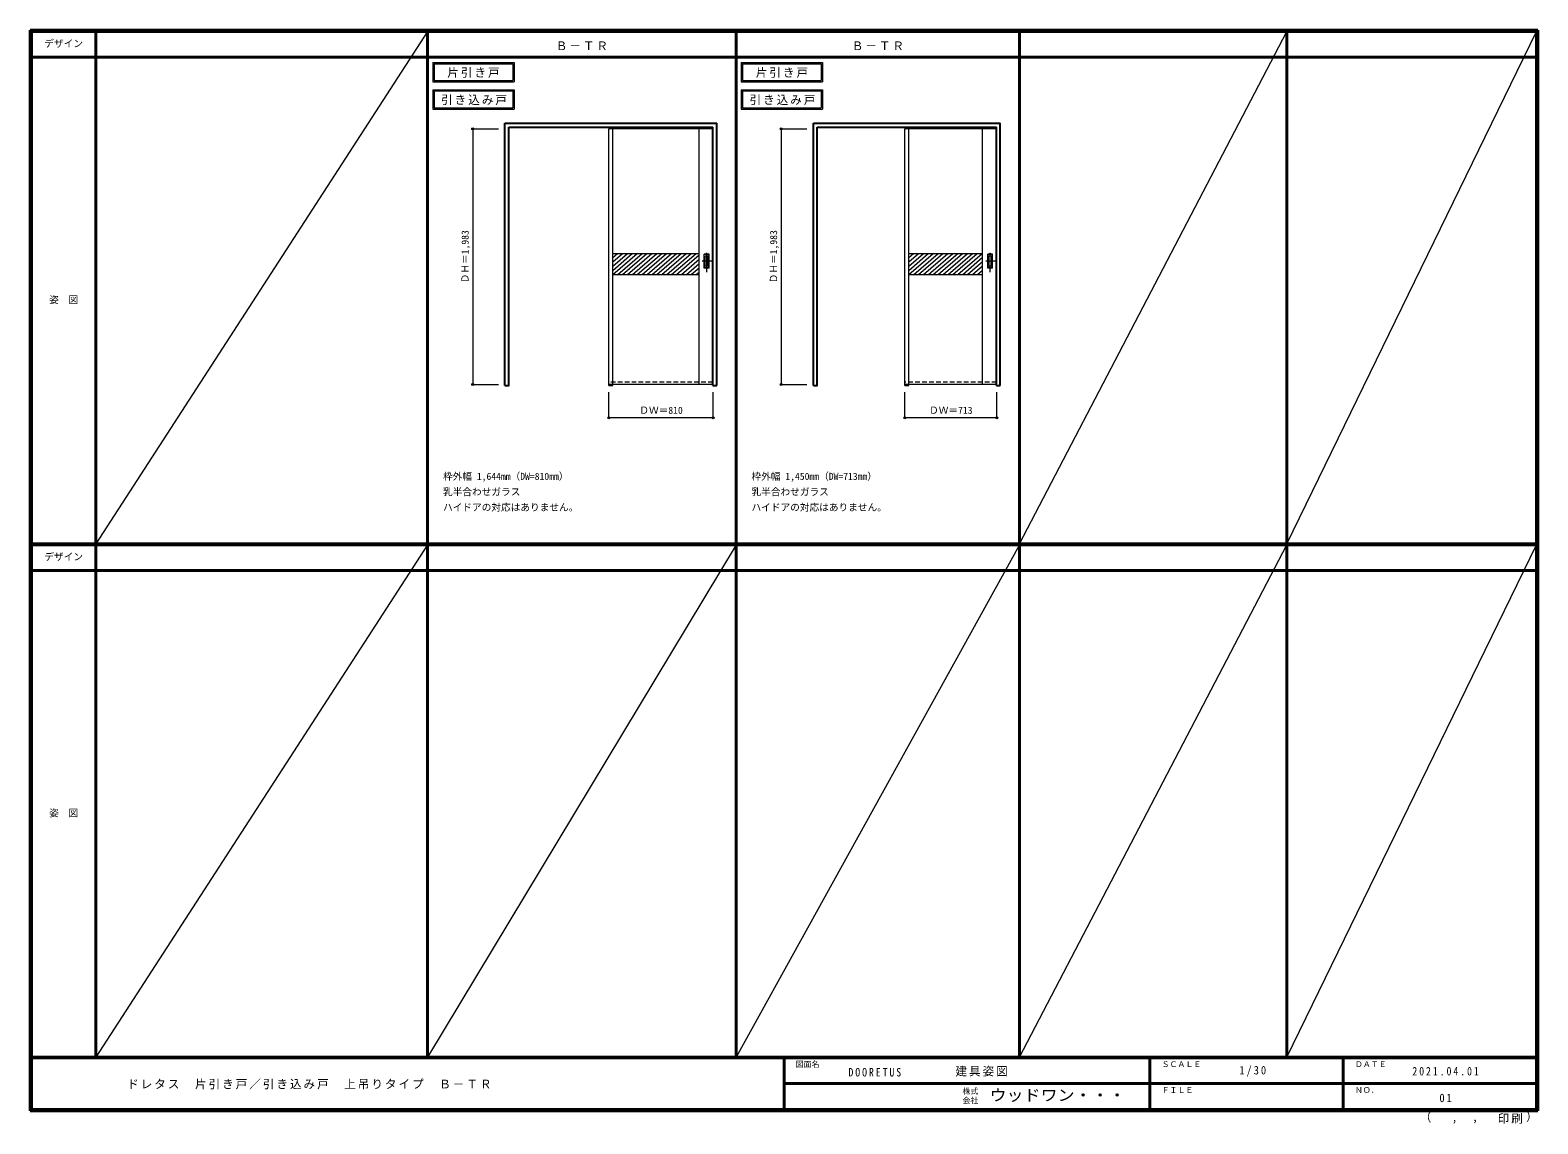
# Model space of a CAD drawing. Units: millimetres, scale not verified. Extents: x -6000 to 5700, y -4307 to 4175.
import ezdxf
from ezdxf.enums import TextEntityAlignment as Align

# ---------------------------------------------------------------- set-up
doc = ezdxf.new("R2010")
doc.units = ezdxf.units.MM
doc.header["$LTSCALE"] = 30
doc.header["$PDMODE"] = 32
doc.header["$PDSIZE"] = 15
doc.linetypes.add('CHAIN1', pattern=[8, 5, -1, 1, -1])
doc.linetypes.add('DASHED1', pattern=[1.8, 1.2, -0.6])
for name, color, linetype, lineweight in [('0-2_扉', 7, 'Continuous', 18), ('0-4_枠', 3, 'Continuous', 25), ('0-6_引手', 7, 'Continuous', 18), ('0-A_文字', 7, 'Continuous', 18), ('0-B_寸法', 7, 'Continuous', 9), ('0-C_ハッチ', 4, 'Continuous', 9), ('F-1_枠', 6, 'Continuous', 40), ('F-A_文字', 7, 'Continuous', 18)]:
    doc.layers.add(name, color=color, linetype=linetype, lineweight=lineweight)
doc.styles.add('ＭＳ ゴシック', font='')
doc.styles.get('ＭＳ ゴシック').set_extended_font_data('MS Gothic')

msp = doc.modelspace()

# ---------------------------------------------------------------- linework, layer by layer
at = {"layer": '0-2_扉', "color": 4, "linetype": 'DASHED1', "lineweight": 9}
for p, q in [((-1509, 3409.5), (-1509, 3405.5)), ((-702, 3409.5), (-699, 3409.5)), ((-701, 1426.5), (-701, 3409.5)), ((788, 3409.5), (788, 3405.5)), ((1498, 3409.5), (1501, 3409.5)), ((1499, 1426.5), (1499, 3409.5))]:
    msp.add_line(p, q, dxfattribs=at)
at = {"layer": '0-2_扉'}
for p, q in [((-1509, 1426.5), (-1509, 3409.5)), ((-702, 3409.5), (-1509, 3409.5)), ((-1479, 1426.5), (-1479, 3409.5)), ((-809, 1426.5), (-809, 3409.5)), ((788, 1426.5), (788, 3409.5)), ((1498, 3409.5), (788, 3409.5)), ((818, 1426.5), (818, 3409.5)), ((1391, 1426.5), (1391, 3409.5)), ((-809, 2441.5), (-1479, 2441.5)), ((1391, 2441.5), (818, 2441.5)), ((-809, 2276.5), (-1479, 2276.5)), ((1391, 2276.5), (818, 2276.5)), ((-702, 1426.5), (-1509, 1426.5)), ((1498, 1426.5), (788, 1426.5))]:
    msp.add_line(p, q, dxfattribs=at)
at = {"layer": '0-2_扉', "linetype": 'DASHED1'}
for p, q in [((-702, 1444.5), (-1509, 1444.5)), ((1498, 1444.5), (788, 1444.5))]:
    msp.add_line(p, q, dxfattribs=at)
at = {"layer": '0-2_扉', "color": 4, "linetype": 'DASHED1', "lineweight": 9}
for points in [[(-702, 1426.5), (-699, 1426.5), (-699, 3409.5)], [(1498, 1426.5), (1501, 1426.5), (1501, 3409.5)]]:
    msp.add_lwpolyline(points, dxfattribs=at)
at = {"layer": '0-4_枠'}
for p, q in [((-2316, 1418), (-2316, 3453)), ((-2316, 3453), (-672, 3453)), ((-2286, 3423), (-702, 3423)), ((-702, 1418), (-702, 3423)), ((-672, 1418), (-672, 3453)), ((78, 1418), (78, 3453)), ((78, 3453), (1528, 3453)), ((108, 3423), (1498, 3423)), ((1498, 1418), (1498, 3423)), ((1528, 1418), (1528, 3453)), ((-702, 1418), (-672, 1418)), ((1498, 1418), (1528, 1418))]:
    msp.add_line(p, q, dxfattribs=at)
at = {"layer": '0-4_枠', "color": 4, "linetype": 'DASHED1', "lineweight": 9}
for p, q in [((-1509, 1418), (-1509, 3423)), ((-1479, 1418), (-1479, 3423)), ((788, 1418), (788, 3423)), ((818, 1418), (818, 3423)), ((-1509, 1418), (-1479, 1418)), ((788, 1418), (818, 1418))]:
    msp.add_line(p, q, dxfattribs=at)
at = {"layer": '0-4_枠'}
for points in [[(-2316, 1418), (-2286, 1418), (-2286, 3423)], [(78, 1418), (108, 1418), (108, 3423)]]:
    msp.add_lwpolyline(points, dxfattribs=at)
at = {"layer": '0-6_引手', "linetype": 'CHAIN1'}
for p, q in [((-750, 2298.77), (-750, 2469.62)), ((1450, 2298.77), (1450, 2469.62)), ((-711.93, 2384), (-784.44, 2384)), ((1488.07, 2384), (1415.56, 2384))]:
    msp.add_line(p, q, dxfattribs=at)
at = {"layer": '0-6_引手'}
for p, q in [((-731, 2439), (-769, 2439)), ((-769, 2329), (-769, 2439)), ((-737.5, 2423), (-762.5, 2423)), ((-762.5, 2345), (-762.5, 2423)), ((-737.5, 2345), (-762.5, 2345)), ((-737.5, 2345), (-737.5, 2423)), ((-731, 2329), (-731, 2439)), ((1469, 2439), (1431, 2439)), ((1431, 2329), (1431, 2439)), ((1462.5, 2423), (1437.5, 2423)), ((1437.5, 2345), (1437.5, 2423)), ((1462.5, 2345), (1437.5, 2345)), ((1462.5, 2345), (1462.5, 2423)), ((1469, 2329), (1469, 2439)), ((-731, 2329), (-769, 2329)), ((1469, 2329), (1431, 2329))]:
    msp.add_line(p, q, dxfattribs=at)
at = {"layer": '0-6_引手', "linetype": 'DASHED1'}
for p, q in [((-766, 2333), (-766, 2435)), ((1434, 2333), (1434, 2435)), ((-734, 2333), (-766, 2333)), ((1466, 2333), (1434, 2333))]:
    msp.add_line(p, q, dxfattribs=at)
for points in [[(-734, 2333), (-734, 2435), (-766, 2435)], [(1466, 2333), (1466, 2435), (1434, 2435)]]:
    msp.add_lwpolyline(points, dxfattribs=at)
at = {"layer": '0-A_文字'}
for p, q in [((-2876, 3925), (-2876, 3775)), ((-2866, 3915), (-2866, 3785)), ((-2866, 3915), (-2254.97, 3915)), ((-2254.97, 3915), (-2254.97, 3785)), ((-482, 3925), (-482, 3775)), ((-472, 3915), (-472, 3785)), ((-472, 3915), (139.03, 3915)), ((139.03, 3915), (139.03, 3785)), ((-2876, 3775), (-2244.97, 3775)), ((-2866, 3785), (-2254.97, 3785)), ((-482, 3775), (149.03, 3775)), ((-472, 3785), (139.03, 3785)), ((-2876, 3713.53), (-2876, 3563.53)), ((-2866, 3703.53), (-2866, 3573.53)), ((-2866, 3703.53), (-2254.97, 3703.53)), ((-2254.97, 3703.53), (-2254.97, 3573.53)), ((-482, 3713.53), (-482, 3563.53)), ((-472, 3703.53), (-472, 3573.53)), ((-472, 3703.53), (139.03, 3703.53)), ((139.03, 3703.53), (139.03, 3573.53)), ((-2876, 3563.53), (-2244.97, 3563.53)), ((-2866, 3573.53), (-2254.97, 3573.53)), ((-482, 3563.53), (149.03, 3563.53)), ((-472, 3573.53), (139.03, 3573.53))]:
    msp.add_line(p, q, dxfattribs=at)
for points in [[(-2876, 3925), (-2244.97, 3925), (-2244.97, 3775)], [(-482, 3925), (149.03, 3925), (149.03, 3775)], [(-2876, 3713.53), (-2244.97, 3713.53), (-2244.97, 3563.53)], [(-482, 3713.53), (149.03, 3713.53), (149.03, 3563.53)]]:
    msp.add_lwpolyline(points, dxfattribs=at)
at = {"layer": '0-B_寸法', "color": 4}
for p, q in [((-2566, 3409.5), (-2566, 1426.5)), ((-2566, 3409.5), (-2366, 3409.5)), ((-172, 3409.5), (-172, 1426.5)), ((-172, 3409.5), (28, 3409.5)), ((-2566, 1426.5), (-2366, 1426.5)), ((-172, 1426.5), (28, 1426.5)), ((-1509, 1168), (-1509, 1368)), ((-699, 1168), (-699, 1368)), ((1501, 1168), (1501, 1368)), ((-699, 1168), (-1509, 1168))]:
    msp.add_line(p, q, dxfattribs=at)
msp.add_lwpolyline([(1501, 1168), (788, 1168), (788, 1368)], dxfattribs=at)
at = {"layer": '0-B_寸法'}
for p in [(-2566, 3409.5), (-172, 3409.5), (-2566, 1426.5), (-172, 1426.5), (-1509, 1168), (-699, 1168), (788, 1168), (1501, 1168)]:
    msp.add_point(p, dxfattribs=at)
at = {"layer": '0-C_ハッチ'}
for p, q in [((-1441.64, 2441.5), (-1479, 2408.96)), ((-1327.45, 2441.5), (-1479, 2309.5)), ((-1403.58, 2441.5), (-1479, 2375.81)), ((-1365.51, 2441.5), (-1479, 2342.66)), ((-1289.38, 2441.5), (-1478.83, 2276.5)), ((-1251.32, 2441.5), (-1440.76, 2276.5)), ((-1213.26, 2441.5), (-1402.7, 2276.5)), ((-1175.19, 2441.5), (-1364.64, 2276.5)), ((-1137.13, 2441.5), (-1326.57, 2276.5)), ((-1099.06, 2441.5), (-1288.51, 2276.5)), ((-1061, 2441.5), (-1250.44, 2276.5)), ((-1022.93, 2441.5), (-1212.38, 2276.5)), ((-984.87, 2441.5), (-1174.31, 2276.5)), ((-946.8, 2441.5), (-1136.25, 2276.5)), ((-908.74, 2441.5), (-1098.18, 2276.5)), ((-870.68, 2441.5), (-1060.12, 2276.5)), ((-832.61, 2441.5), (-1022.06, 2276.5)), ((-809, 2428.91), (-983.99, 2276.5)), ((-809, 2395.76), (-945.93, 2276.5)), ((-809, 2362.61), (-907.86, 2276.5)), ((855.36, 2441.5), (818, 2408.96)), ((969.55, 2441.5), (818, 2309.5)), ((893.42, 2441.5), (818, 2375.81)), ((931.49, 2441.5), (818, 2342.66)), ((1007.62, 2441.5), (818.17, 2276.5)), ((1045.68, 2441.5), (856.24, 2276.5)), ((1083.74, 2441.5), (894.3, 2276.5)), ((1121.81, 2441.5), (932.36, 2276.5)), ((1159.87, 2441.5), (970.43, 2276.5)), ((1197.94, 2441.5), (1008.49, 2276.5)), ((1236, 2441.5), (1046.56, 2276.5)), ((1274.07, 2441.5), (1084.62, 2276.5)), ((1312.13, 2441.5), (1122.69, 2276.5)), ((1350.2, 2441.5), (1160.75, 2276.5)), ((1388.26, 2441.5), (1198.82, 2276.5)), ((1391, 2410.73), (1236.88, 2276.5)), ((1391, 2377.58), (1274.94, 2276.5)), ((1391, 2344.43), (1313.01, 2276.5)), ((-809, 2329.45), (-869.8, 2276.5)), ((-809, 2296.3), (-831.73, 2276.5)), ((1391, 2311.27), (1351.07, 2276.5))]:
    msp.add_line(p, q, dxfattribs=at)
at = {"layer": 'F-1_枠'}
for p, q in [((-6000, 4175), (5700, 4175)), ((-6000, 4175), (-6000, -4205)), ((-6000, 4170), (5700, 4170)), ((-6000, 4165), (5700, 4165)), ((-5995, 4175), (-5995, -4205)), ((-5990, 4175), (-5990, -4205)), ((-5490, 4175), (-5490, -3790)), ((-2916, -3790), (-2916, 4175)), ((-522, -3790), (-522, 4175)), ((1678, -3790), (1678, 4175)), ((3752, -3790), (3752, 4175)), ((5690, 4175), (5690, -4205)), ((5695, 4175), (5695, -4205)), ((5700, 4175), (5700, -4205)), ((-6000, 3965), (5700, 3965)), ((-6000, 190.5), (5700, 190.5)), ((-6000, 187.5), (5700, 187.5)), ((-6000, 184.5), (5700, 184.5)), ((-6000, -15.5), (5700, -15.5)), ((5700, -3790), (-6000, -3790)), ((5700, -3795), (-6000, -3795)), ((-150, -3795), (-150, -4195)), ((2690, -3795), (2690, -4195)), ((4190, -3795), (4190, -4195)), ((-150, -3995), (5690, -3995.01)), ((5700, -4195), (-6000, -4195)), ((5700, -4200), (-6000, -4200)), ((5700, -4205), (-6000, -4205))]:
    msp.add_line(p, q, dxfattribs=at)
at = {"layer": 'F-A_文字'}
for p, q in [((-2916, 4165), (-5490, 190.5)), ((1678, 190.5), (3752, 4165)), ((3752, 190.5), (5690, 4165)), ((-2916, 184.5), (-5490, -3790)), ((-522, 184.5), (-2916, -3790)), ((1678, 184.5), (-522, -3790)), ((1678, -3790), (3752, 184.5)), ((3752, -3790), (5690, 184.5))]:
    msp.add_line(p, q, dxfattribs=at)

# ---------------------------------------------------------------- texts
at = {"layer": '0-A_文字', "style": 'ＭＳ ゴシック'}
for s, p in [('枠外幅 1,644mm（DW=810mm）', (-2796, 670.5)), ('枠外幅 1,450mm（DW=713mm）', (-402, 670.5)), ('乳半合わせガラス', (-2796, 550.5)), ('乳半合わせガラス', (-402, 550.5)), ('ハイドアの対応はありません。', (-2796, 430.5)), ('ハイドアの対応はありません。', (-402, 430.5))]:
    msp.add_text(s, height=54.99, dxfattribs=at).set_placement(p, align=Align.BOTTOM_LEFT)
at = {"layer": '0-A_文字', "char_height": 65.98, "attachment_point": 7, "style": 'ＭＳ ゴシック'}
for s, insert in [('\\T1.17;Ｂ－ＴＲ', (-1921.5, 4020)), ('\\T1.17;Ｂ－ＴＲ', (375.5, 4020)), ('\\T1.17;片引き戸', (-2762.98, 3805)), ('\\T1.17;片引き戸', (-368.98, 3805)), ('\\T1.17;引き込み戸', (-2811.34, 3593.53)), ('\\T1.17;引き込み戸', (-417.34, 3593.53))]:
    msp.add_mtext(s, dxfattribs=dict(at, insert=insert))
at = {"layer": '0-B_寸法', "style": 'ＭＳ ゴシック'}
for p in [(-2581, 2211.75), (-187, 2211.75)]:
    msp.add_text('ＤＨ＝1,983', height=54.99, rotation=90, dxfattribs=at).set_placement(p, align=Align.BOTTOM_LEFT)
for s, p in [('ＤＷ＝810', (-1272.75, 1183)), ('ＤＷ＝713', (975.75, 1183))]:
    msp.add_text(s, height=54.99, dxfattribs=at).set_placement(p, align=Align.BOTTOM_LEFT)
at = {"layer": 'F-A_文字', "style": 'ＭＳ ゴシック'}
for s, height, p in [('デザイン', 54.99, (-5890, 4027.5)), ('姿\u3000図', 54.99, (-5852.5, 2040.25)), ('デザイン', 54.99, (-5890, 47)), ('姿\u3000図', 54.99, (-5852.5, -1940.25)), ('図面名', 43.99, (-60, -3880)), ('ＳＣＡＬＥ', 43.99, (2780, -3880)), ('ＤＡＴＥ', 43.99, (4280, -3880)), ('株式', 43.99, (1235, -4089)), ('ＦＩＬＥ', 43.99, (2780, -4080)), ('ＮＯ．', 43.99, (4280, -4080)), ('会社', 43.99, (1235, -4161)), ('（', 65.98, (4784.03, -4308.31)), ('）', 65.98, (5608.4, -4304.13)), (',', 65.98, (5031.28, -4308.31)), (',', 65.98, (5190.2, -4305.53))]:
    msp.add_text(s, height=height, dxfattribs=at).set_placement(p, align=Align.BOTTOM_LEFT)
at = {"layer": 'F-A_文字', "style": 'ＭＳ ゴシック', "width": 1.1}
msp.add_text('ウッドワン・・・', height=87.98, dxfattribs=at).set_placement((1445, -4155), align=Align.BOTTOM_LEFT)
at = {"layer": 'F-A_文字', "char_height": 65.98, "attachment_point": 7, "style": 'ＭＳ ゴシック'}
for s, insert in [('\\T1.17;建具姿図', (1180.42, -3940)), ('\\T1.38;\\W0.9;1/30', (3383.75, -3940)), ('\\T1.17;ドレタス\u3000片引き戸／引き込み戸\u3000上吊りタイプ\u3000Ｂ－ＴＲ', (-5247.55, -4040)), ('\\T1.39;\\W0.85;DOORETUS', (350, -3940.79)), ('\\T1.39;\\W0.85;2021.04.01', (4726.25, -3932.5)), ('\\T1.36;\\W0.9;01', (4936.25, -4140)), ('\\T1.17;印刷', (5388.15, -4306.92))]:
    msp.add_mtext(s, dxfattribs=dict(at, insert=insert))

doc.saveas('drawing.dxf')
